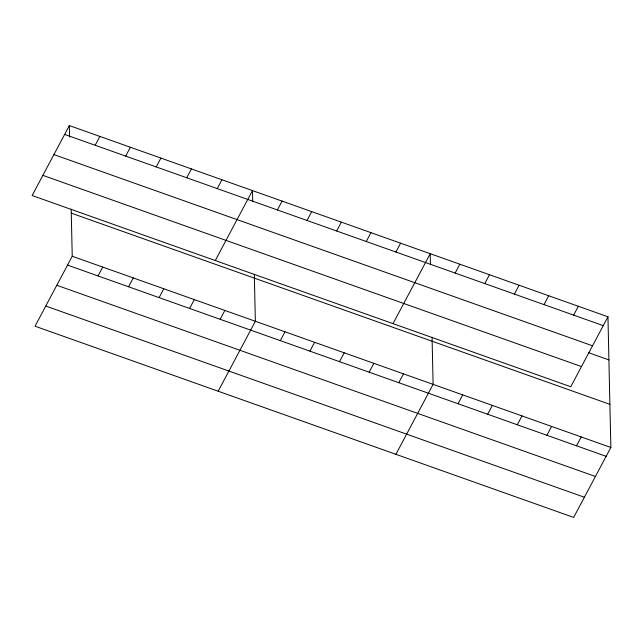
<?xml version="1.0" encoding="UTF-8"?>
<svg xmlns="http://www.w3.org/2000/svg" width="643" height="643" viewBox="0 0 643 643"><rect width="100%" height="100%" fill="white"/><g stroke="black" fill="none" stroke-linecap="round" stroke-linejoin="round"><path stroke-width="0.96" d="M69.34 125.586L32.15 195.536L570.767 386.74L607.957 316.79L69.34 125.586L69.597 137.088M95.164 145.262L99.866 136.42M71.188 209.192L72.233 256.26L35.044 326.21L573.66 517.414L610.85 447.464L607.957 316.79M125.682 156.104L130.384 147.255M98.049 275.943L102.751 267.094M156.201 166.939L160.911 158.09M128.576 286.778L133.278 277.929M186.727 177.773L191.429 168.924M159.094 297.613L163.796 288.763M217.246 188.608L221.948 179.759M189.613 308.447L194.323 299.606M215.276 260.544L252.474 190.593L252.707 201.138M277.39 209.956L282.092 201.114M220.139 319.282L224.841 310.44M307.016 220.477L311.718 211.627M218.17 391.217L255.359 321.275L254.323 274.199M336.643 230.99L341.345 222.14M280.284 340.637L284.986 331.788M366.261 241.503L370.971 232.662M309.91 351.15L314.612 342.301M395.887 252.024L400.589 243.175M339.528 361.663L344.238 352.822M393.026 323.638L430.215 253.696L430.448 264.233M369.154 372.184L373.856 363.335M455.14 273.058L459.841 264.209M398.781 382.698L403.482 373.856M484.758 283.571L489.468 274.722M395.911 454.32L433.109 384.369L432.064 337.294M514.384 294.084L519.086 285.243M458.025 403.732L462.727 394.882M544.01 304.605L548.712 295.756M487.651 414.245L492.353 405.403M573.636 315.118L578.338 306.277M517.277 424.766L521.979 415.917M546.896 435.279L551.606 426.438M576.522 445.8L581.224 436.951M64.638 134.427L603.255 325.639M53.916 154.593L592.533 345.797M588.546 352.685L608.913 359.911M42.872 175.37L581.489 366.574M71.277 213.138L609.894 404.343M72.233 256.26L610.85 447.464M67.531 265.109L606.148 456.313M56.809 285.275L595.426 476.479M45.757 306.044L584.383 497.248"/></g></svg>
